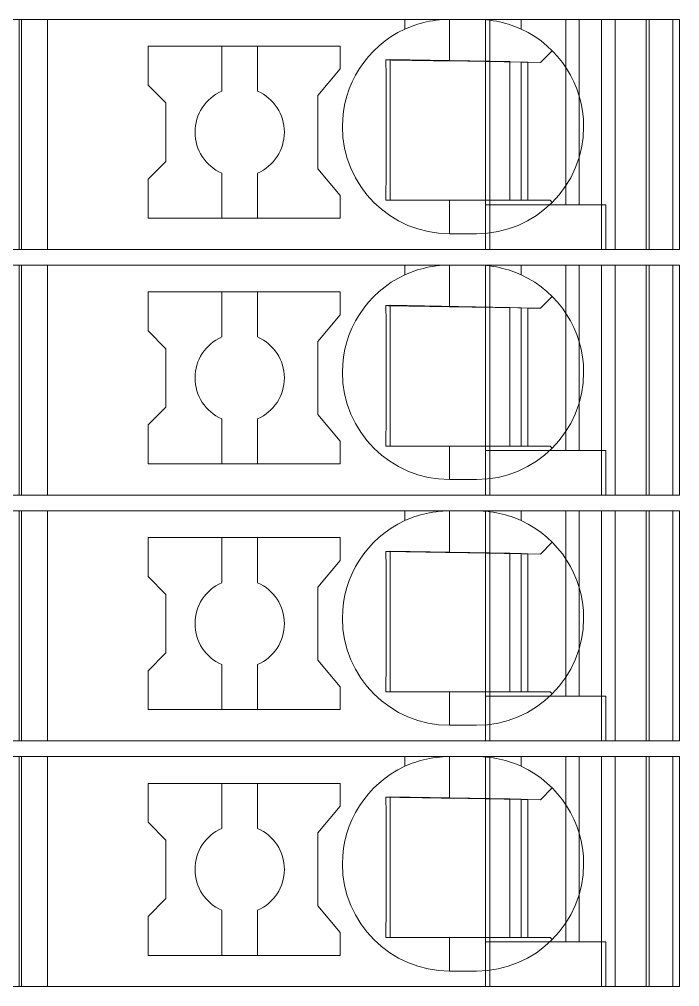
# Model space of a CAD drawing. Header units: millimetres. Extents: x 0 to 1680, y 0 to 1188.
# Drawn here: x 927.37 to 942.15, y 263.35 to 285 of the extents above; entities that cross this region are included whole.
import ezdxf
from ezdxf.enums import TextEntityAlignment as Align

# ---------------------------------------------------------------- set-up
doc = ezdxf.new("R2010")
doc.units = ezdxf.units.MM
for name, color, linetype, lineweight in [('EPLAN309', 5, 'Continuous', 5), ('EPLAN493', 5, 'Continuous', 5), ('MAIN-1', 7, 'Continuous', 5), ('MAIN-2', 7, 'Continuous', 5)]:
    doc.layers.add(name, color=color, linetype=linetype, lineweight=lineweight)
doc.styles.add('Tahoma', font='')
doc.styles.get('Tahoma').set_extended_font_data('Tahoma')

# ---------------------------------------------------------------- blocks, each defined once
blk = doc.blocks.new('EPLSYM_LibrarySPECIAL_Symbol12_Variant0_Placement8_22')
at = {"layer": 'EPLAN309', "lineweight": 13, "ltscale": 16}
blk.add_lwpolyline([(0, -5.15), (68.15, -5.15), (68.15, 0), (0, 0)], close=True, dxfattribs=at)
at = {"layer": 'EPLAN493', "color": 5, "style": 'Tahoma'}
blk.add_attdef('17_20450', text='', height=2.3478, dxfattribs=at).set_placement((0, -21.83478), align=Align.MIDDLE_RIGHT)
blk = doc.blocks.new('EPLSYM_LibrarySPECIAL_Symbol12_Variant0_Placement8_23')
at = {"layer": 'EPLAN309', "lineweight": 13, "ltscale": 16}
blk.add_lwpolyline([(0, -5.15), (68.15, -5.15), (68.15, 0), (0, 0)], close=True, dxfattribs=at)
at = {"layer": 'EPLAN493', "color": 5, "style": 'Tahoma'}
blk.add_attdef('17_20450', text='', height=2.3478, dxfattribs=at).set_placement((0, -21.83478), align=Align.MIDDLE_RIGHT)
blk = doc.blocks.new('EPLSYM_LibrarySPECIAL_Symbol12_Variant0_Placement8_24')
at = {"layer": 'EPLAN309', "lineweight": 13, "ltscale": 16}
blk.add_lwpolyline([(0, -5.15), (68.15, -5.15), (68.15, 0), (0, 0)], close=True, dxfattribs=at)
at = {"layer": 'EPLAN493', "color": 5, "style": 'Tahoma'}
blk.add_attdef('17_20450', text='', height=2.3478, dxfattribs=at).set_placement((0, -21.83478), align=Align.MIDDLE_RIGHT)
blk = doc.blocks.new('EPLSYM_LibrarySPECIAL_Symbol12_Variant0_Placement8_25')
at = {"layer": 'EPLAN309', "lineweight": 13, "ltscale": 16}
blk.add_lwpolyline([(0, -5.15), (68.15, -5.15), (68.15, 0), (0, 0)], close=True, dxfattribs=at)
at = {"layer": 'EPLAN493', "color": 5, "style": 'Tahoma'}
blk.add_attdef('17_20450', text='', height=2.3478, dxfattribs=at).set_placement((0, -21.83478), align=Align.MIDDLE_RIGHT)

msp = doc.modelspace()

# ---------------------------------------------------------------- linework, layer by layer
at = {"layer": 'MAIN-1'}
for p, q in [((928, 285), (927.367, 285)), ((927.367, 279.85), (927.367, 285)), ((928, 285), (936, 285)), ((928, 279.85), (928, 285)), ((936, 285), (937, 285)), ((936, 284.782), (936, 285)), ((936.413, 284.927), (936.347, 284.909)), ((936.481, 284.943), (936.413, 284.927)), ((936.551, 284.958), (936.481, 284.943)), ((936.622, 284.97), (936.551, 284.958)), ((936.696, 284.981), (936.622, 284.97)), ((936.771, 284.989), (936.696, 284.981)), ((936.847, 284.995), (936.771, 284.989)), ((936.923, 284.999), (936.847, 284.995)), ((937, 285), (936.923, 284.999)), ((937, 284.068), (937, 285)), ((937, 285), (937.6, 285)), ((937.6, 285), (937.677, 284.999)), ((938.6, 285), (937.6, 285)), ((937.677, 284.999), (937.753, 284.995)), ((937.753, 284.995), (937.829, 284.989)), ((937.829, 284.989), (937.904, 284.981)), ((937.904, 284.981), (937.978, 284.97)), ((937.978, 284.97), (938.049, 284.958)), ((938.049, 284.958), (938.119, 284.943)), ((938.119, 284.943), (938.187, 284.927)), ((938.187, 284.927), (938.253, 284.909)), ((938.6, 285), (942, 285)), ((938.6, 284.782), (938.6, 285)), ((942, 279.85), (942, 285)), ((936.052, 284.805), (936, 284.782)), ((936.106, 284.827), (936.052, 284.805)), ((936.163, 284.849), (936.106, 284.827)), ((936.222, 284.87), (936.163, 284.849)), ((936.283, 284.89), (936.222, 284.87)), ((936.347, 284.909), (936.283, 284.89)), ((938.253, 284.909), (938.317, 284.89)), ((938.317, 284.89), (938.378, 284.87)), ((938.378, 284.87), (938.437, 284.849)), ((938.437, 284.849), (938.494, 284.827)), ((938.494, 284.827), (938.548, 284.805)), ((938.548, 284.805), (938.6, 284.782)), ((930.25, 284.4), (930.25, 283.529)), ((930.25, 284.4), (934.55, 284.4)), ((931.9, 284.4), (931.9, 283.392)), ((932.7, 283.392), (932.7, 284.4)), ((934.55, 283.889), (934.55, 284.4)), ((939.033, 284.033), (939.297, 284.297)), ((935.574, 284.092), (935.574, 284.022)), ((935.635, 284.091), (935.574, 284.092)), ((935.696, 284.09), (935.635, 284.091)), ((935.671, 284.091), (935.671, 280.95)), ((935.759, 284.089), (935.696, 284.09)), ((935.822, 284.088), (935.759, 284.089)), ((935.887, 284.087), (935.822, 284.088)), ((935.953, 284.086), (935.887, 284.087)), ((936.021, 284.085), (935.953, 284.086)), ((936.09, 284.084), (936.021, 284.085)), ((936.16, 284.082), (936.09, 284.084)), ((936.233, 284.081), (936.16, 284.082)), ((936.307, 284.08), (936.233, 284.081)), ((936.385, 284.079), (936.307, 284.08)), ((936.464, 284.077), (936.385, 284.079)), ((936.547, 284.076), (936.464, 284.077)), ((936.632, 284.075), (936.547, 284.076)), ((936.72, 284.073), (936.632, 284.075)), ((936.812, 284.071), (936.72, 284.073)), ((936.905, 284.07), (936.812, 284.071)), ((937, 284.068), (936.905, 284.07)), ((937, 284.068), (939.033, 284.033)), ((934.05, 283.293), (934.55, 283.889)), ((935.574, 284.022), (935.575, 283.95)), ((935.575, 283.95), (935.576, 283.877)), ((935.576, 283.877), (935.577, 283.803)), ((938.35, 284.045), (938.35, 280.95)), ((938.6, 280.95), (938.6, 284.04)), ((938.75, 284.038), (938.75, 280.95)), ((935.577, 283.803), (935.577, 283.727)), ((935.577, 283.727), (935.578, 283.649)), ((935.578, 283.649), (935.579, 283.57)), ((930.65, 283.129), (930.25, 283.529)), ((935.579, 283.57), (935.58, 283.488)), ((935.58, 283.488), (935.58, 283.404)), ((935.58, 283.404), (935.581, 283.317)), ((934.05, 283.293), (934.05, 281.657)), ((935.581, 283.317), (935.581, 283.226)), ((935.581, 283.226), (935.582, 283.132)), ((930.65, 283.129), (930.65, 281.821)), ((935.582, 283.132), (935.582, 283.034)), ((935.582, 283.034), (935.583, 282.931)), ((935.583, 282.931), (935.583, 282.824)), ((935.583, 282.824), (935.583, 282.713)), ((935.583, 282.713), (935.583, 282.6)), ((935.583, 282.6), (935.583, 282.479)), ((935.583, 282.479), (935.583, 282.361)), ((935.583, 282.361), (935.583, 282.247)), ((935.583, 282.247), (935.582, 282.138)), ((935.582, 282.138), (935.582, 282.034)), ((935.582, 282.034), (935.581, 281.934)), ((935.581, 281.934), (935.581, 281.839)), ((930.65, 281.821), (930.25, 281.421)), ((935.58, 281.748), (935.579, 281.659)), ((935.581, 281.839), (935.58, 281.748)), ((931.9, 281.558), (931.9, 280.55)), ((932.7, 281.558), (932.7, 280.55)), ((934.05, 281.657), (934.55, 281.061)), ((935.578, 281.49), (935.577, 281.408)), ((935.579, 281.659), (935.578, 281.573)), ((935.578, 281.573), (935.578, 281.49)), ((930.25, 281.421), (930.25, 280.55)), ((935.575, 281.25), (935.574, 281.174)), ((935.576, 281.329), (935.575, 281.25)), ((935.577, 281.408), (935.576, 281.329)), ((934.55, 280.55), (934.55, 281.061)), ((935.573, 281.024), (935.572, 280.95)), ((935.574, 281.098), (935.573, 281.024)), ((935.574, 281.174), (935.574, 281.098)), ((935.572, 280.95), (935.633, 280.95)), ((935.633, 280.95), (935.695, 280.95)), ((935.695, 280.95), (935.759, 280.95)), ((935.759, 280.95), (935.823, 280.95)), ((935.823, 280.95), (935.889, 280.95)), ((935.889, 280.95), (935.955, 280.95)), ((935.955, 280.95), (936.024, 280.95)), ((936.024, 280.95), (936.093, 280.95)), ((936.093, 280.95), (936.165, 280.95)), ((936.165, 280.95), (936.239, 280.95)), ((936.239, 280.95), (936.314, 280.95)), ((936.314, 280.95), (936.392, 280.95)), ((936.392, 280.95), (936.472, 280.95)), ((936.472, 280.95), (936.555, 280.95)), ((936.555, 280.95), (936.64, 280.95)), ((936.64, 280.95), (936.727, 280.95)), ((936.727, 280.95), (936.817, 280.95)), ((936.817, 280.95), (936.908, 280.95)), ((936.908, 280.95), (937, 280.95)), ((937, 280.95), (937, 280.2)), ((937, 280.95), (939.25, 280.95)), ((939.297, 280.903), (939.25, 280.95)), ((934.55, 280.55), (930.25, 280.55)), ((937.6, 280.2), (937, 280.2)), ((928, 279.85), (927.367, 279.85)), ((928, 279.85), (942, 279.85)), ((940.5, 279.85), (940.5, 279.85)), ((928, 279.5), (927.367, 279.5)), ((927.367, 274.35), (927.367, 279.5)), ((928, 279.5), (936, 279.5)), ((928, 274.35), (928, 279.5)), ((936, 279.5), (937, 279.5)), ((936, 279.282), (936, 279.5)), ((936.052, 279.305), (936, 279.282)), ((936.106, 279.327), (936.052, 279.305)), ((936.163, 279.349), (936.106, 279.327)), ((936.222, 279.37), (936.163, 279.349)), ((936.283, 279.39), (936.222, 279.37)), ((936.347, 279.409), (936.283, 279.39)), ((936.413, 279.427), (936.347, 279.409)), ((936.481, 279.443), (936.413, 279.427)), ((936.551, 279.458), (936.481, 279.443)), ((936.622, 279.47), (936.551, 279.458)), ((936.696, 279.481), (936.622, 279.47)), ((936.771, 279.489), (936.696, 279.481)), ((936.847, 279.495), (936.771, 279.489)), ((936.923, 279.499), (936.847, 279.495)), ((937, 279.5), (936.923, 279.499)), ((937, 278.568), (937, 279.5)), ((937, 279.5), (937.6, 279.5)), ((937.6, 279.5), (937.677, 279.499)), ((938.6, 279.5), (937.6, 279.5)), ((937.677, 279.499), (937.753, 279.495)), ((937.753, 279.495), (937.829, 279.489)), ((937.829, 279.489), (937.904, 279.481)), ((937.904, 279.481), (937.978, 279.47)), ((937.978, 279.47), (938.049, 279.458)), ((938.049, 279.458), (938.119, 279.443)), ((938.119, 279.443), (938.187, 279.427)), ((938.187, 279.427), (938.253, 279.409)), ((938.253, 279.409), (938.317, 279.39)), ((938.317, 279.39), (938.378, 279.37)), ((938.378, 279.37), (938.437, 279.349)), ((938.437, 279.349), (938.494, 279.327)), ((938.494, 279.327), (938.548, 279.305)), ((938.548, 279.305), (938.6, 279.282)), ((938.6, 279.5), (942, 279.5)), ((938.6, 279.282), (938.6, 279.5)), ((942, 274.35), (942, 279.5)), ((930.25, 278.9), (930.25, 278.029)), ((930.25, 278.9), (934.55, 278.9)), ((931.9, 278.9), (931.9, 277.892)), ((932.7, 277.892), (932.7, 278.9)), ((934.55, 278.389), (934.55, 278.9)), ((939.033, 278.533), (939.297, 278.797)), ((935.574, 278.592), (935.574, 278.522)), ((935.635, 278.591), (935.574, 278.592)), ((935.574, 278.522), (935.575, 278.45)), ((935.575, 278.45), (935.576, 278.377)), ((935.696, 278.59), (935.635, 278.591)), ((935.671, 278.591), (935.671, 275.45)), ((935.759, 278.589), (935.696, 278.59)), ((935.822, 278.588), (935.759, 278.589)), ((935.887, 278.587), (935.822, 278.588)), ((935.953, 278.586), (935.887, 278.587)), ((936.021, 278.585), (935.953, 278.586)), ((936.09, 278.584), (936.021, 278.585)), ((936.16, 278.582), (936.09, 278.584)), ((936.233, 278.581), (936.16, 278.582)), ((936.307, 278.58), (936.233, 278.581)), ((936.385, 278.579), (936.307, 278.58)), ((936.464, 278.577), (936.385, 278.579)), ((936.547, 278.576), (936.464, 278.577)), ((936.632, 278.575), (936.547, 278.576)), ((936.72, 278.573), (936.632, 278.575)), ((936.812, 278.571), (936.72, 278.573)), ((936.905, 278.57), (936.812, 278.571)), ((937, 278.568), (936.905, 278.57)), ((937, 278.568), (939.033, 278.533)), ((938.35, 278.545), (938.35, 275.45)), ((938.6, 275.45), (938.6, 278.54)), ((938.75, 278.538), (938.75, 275.45)), ((934.05, 277.793), (934.55, 278.389)), ((935.576, 278.377), (935.577, 278.303)), ((935.577, 278.303), (935.577, 278.227)), ((935.577, 278.227), (935.578, 278.149)), ((930.65, 277.629), (930.25, 278.029)), ((935.578, 278.149), (935.579, 278.07)), ((935.579, 278.07), (935.58, 277.988)), ((935.58, 277.988), (935.58, 277.904)), ((934.05, 277.793), (934.05, 276.157)), ((935.58, 277.904), (935.581, 277.817)), ((935.581, 277.817), (935.581, 277.726)), ((930.65, 277.629), (930.65, 276.321)), ((935.581, 277.726), (935.582, 277.632)), ((935.582, 277.632), (935.582, 277.534)), ((935.582, 277.534), (935.583, 277.431)), ((935.583, 277.431), (935.583, 277.324)), ((935.583, 277.324), (935.583, 277.213)), ((935.583, 277.213), (935.583, 277.1)), ((935.583, 277.1), (935.583, 276.979)), ((935.583, 276.979), (935.583, 276.861)), ((935.583, 276.747), (935.582, 276.638)), ((935.583, 276.861), (935.583, 276.747)), ((935.582, 276.534), (935.581, 276.434)), ((935.582, 276.638), (935.582, 276.534)), ((930.65, 276.321), (930.25, 275.921)), ((935.581, 276.339), (935.58, 276.248)), ((935.581, 276.434), (935.581, 276.339)), ((931.9, 276.058), (931.9, 275.05)), ((932.7, 276.058), (932.7, 275.05)), ((934.05, 276.157), (934.55, 275.561)), ((935.579, 276.159), (935.578, 276.073)), ((935.578, 276.073), (935.578, 275.99)), ((935.58, 276.248), (935.579, 276.159)), ((930.25, 275.921), (930.25, 275.05)), ((935.576, 275.829), (935.575, 275.75)), ((935.577, 275.908), (935.576, 275.829)), ((935.578, 275.99), (935.577, 275.908)), ((935.575, 275.75), (935.574, 275.674)), ((935.574, 275.674), (935.574, 275.598)), ((934.55, 275.05), (934.55, 275.561)), ((935.573, 275.524), (935.572, 275.45)), ((935.572, 275.45), (935.633, 275.45)), ((935.574, 275.598), (935.573, 275.524)), ((935.633, 275.45), (935.695, 275.45)), ((935.695, 275.45), (935.759, 275.45)), ((935.759, 275.45), (935.823, 275.45)), ((935.823, 275.45), (935.889, 275.45)), ((935.889, 275.45), (935.955, 275.45)), ((935.955, 275.45), (936.024, 275.45)), ((936.024, 275.45), (936.093, 275.45)), ((936.093, 275.45), (936.165, 275.45)), ((936.165, 275.45), (936.239, 275.45)), ((936.239, 275.45), (936.314, 275.45)), ((936.314, 275.45), (936.392, 275.45)), ((936.392, 275.45), (936.472, 275.45)), ((936.472, 275.45), (936.555, 275.45)), ((936.555, 275.45), (936.64, 275.45)), ((936.64, 275.45), (936.727, 275.45)), ((936.727, 275.45), (936.817, 275.45)), ((936.817, 275.45), (936.908, 275.45)), ((936.908, 275.45), (937, 275.45)), ((937, 275.45), (937, 274.7)), ((937, 275.45), (939.25, 275.45)), ((939.297, 275.403), (939.25, 275.45)), ((934.55, 275.05), (930.25, 275.05)), ((937.6, 274.7), (937, 274.7)), ((928, 274.35), (927.367, 274.35)), ((928, 274.35), (942, 274.35)), ((940.5, 274.35), (940.5, 274.35)), ((928, 274), (927.367, 274)), ((927.367, 268.85), (927.367, 274)), ((928, 274), (936, 274)), ((928, 268.85), (928, 274)), ((936, 274), (937, 274)), ((936, 273.782), (936, 274)), ((936.283, 273.89), (936.222, 273.87)), ((936.347, 273.909), (936.283, 273.89)), ((936.413, 273.927), (936.347, 273.909)), ((936.481, 273.943), (936.413, 273.927)), ((936.551, 273.958), (936.481, 273.943)), ((936.622, 273.97), (936.551, 273.958)), ((936.696, 273.981), (936.622, 273.97)), ((936.771, 273.989), (936.696, 273.981)), ((936.847, 273.995), (936.771, 273.989)), ((936.923, 273.999), (936.847, 273.995)), ((937, 274), (936.923, 273.999)), ((937, 273.068), (937, 274)), ((937, 274), (937.6, 274)), ((937.6, 274), (937.677, 273.999)), ((938.6, 274), (937.6, 274)), ((937.677, 273.999), (937.753, 273.995)), ((937.753, 273.995), (937.829, 273.989)), ((937.829, 273.989), (937.904, 273.981)), ((937.904, 273.981), (937.978, 273.97)), ((937.978, 273.97), (938.049, 273.958)), ((938.049, 273.958), (938.119, 273.943)), ((938.119, 273.943), (938.187, 273.927)), ((938.187, 273.927), (938.253, 273.909)), ((938.253, 273.909), (938.317, 273.89)), ((938.317, 273.89), (938.378, 273.87)), ((938.6, 274), (942, 274)), ((938.6, 273.782), (938.6, 274)), ((942, 268.85), (942, 274)), ((936.052, 273.805), (936, 273.782)), ((936.106, 273.827), (936.052, 273.805)), ((936.163, 273.849), (936.106, 273.827)), ((936.222, 273.87), (936.163, 273.849)), ((938.378, 273.87), (938.437, 273.849)), ((938.437, 273.849), (938.494, 273.827)), ((938.494, 273.827), (938.548, 273.805)), ((938.548, 273.805), (938.6, 273.782)), ((930.25, 273.4), (930.25, 272.529)), ((930.25, 273.4), (934.55, 273.4)), ((931.9, 273.4), (931.9, 272.392)), ((932.7, 272.392), (932.7, 273.4)), ((934.55, 272.889), (934.55, 273.4)), ((939.033, 273.033), (939.297, 273.297)), ((935.574, 273.092), (935.574, 273.022)), ((935.635, 273.091), (935.574, 273.092)), ((935.574, 273.022), (935.575, 272.95)), ((935.696, 273.09), (935.635, 273.091)), ((935.671, 273.091), (935.671, 269.95)), ((935.759, 273.089), (935.696, 273.09)), ((935.822, 273.088), (935.759, 273.089)), ((935.887, 273.087), (935.822, 273.088)), ((935.953, 273.086), (935.887, 273.087)), ((936.021, 273.085), (935.953, 273.086)), ((936.09, 273.084), (936.021, 273.085)), ((936.16, 273.082), (936.09, 273.084)), ((936.233, 273.081), (936.16, 273.082)), ((936.307, 273.08), (936.233, 273.081)), ((936.385, 273.079), (936.307, 273.08)), ((936.464, 273.077), (936.385, 273.079)), ((936.547, 273.076), (936.464, 273.077)), ((936.632, 273.075), (936.547, 273.076)), ((936.72, 273.073), (936.632, 273.075)), ((936.812, 273.071), (936.72, 273.073)), ((936.905, 273.07), (936.812, 273.071)), ((937, 273.068), (936.905, 273.07)), ((937, 273.068), (939.033, 273.033)), ((938.35, 273.045), (938.35, 269.95)), ((938.6, 269.95), (938.6, 273.04)), ((938.75, 273.038), (938.75, 269.95)), ((934.05, 272.293), (934.55, 272.889)), ((935.575, 272.95), (935.576, 272.877)), ((935.576, 272.877), (935.577, 272.803)), ((935.577, 272.803), (935.577, 272.727)), ((935.577, 272.727), (935.578, 272.649)), ((935.578, 272.649), (935.579, 272.57)), ((930.65, 272.129), (930.25, 272.529)), ((935.579, 272.57), (935.58, 272.488)), ((935.58, 272.488), (935.58, 272.404)), ((935.58, 272.404), (935.581, 272.317)), ((934.05, 272.293), (934.05, 270.657)), ((935.581, 272.317), (935.581, 272.226)), ((935.581, 272.226), (935.582, 272.132)), ((930.65, 272.129), (930.65, 270.821)), ((935.582, 272.132), (935.582, 272.034)), ((935.582, 272.034), (935.583, 271.931)), ((935.583, 271.931), (935.583, 271.824)), ((935.583, 271.824), (935.583, 271.713)), ((935.583, 271.713), (935.583, 271.6)), ((935.583, 271.6), (935.583, 271.479)), ((935.583, 271.479), (935.583, 271.361)), ((935.583, 271.361), (935.583, 271.247)), ((935.583, 271.247), (935.582, 271.138)), ((935.582, 271.138), (935.582, 271.034)), ((935.582, 271.034), (935.581, 270.934)), ((935.581, 270.934), (935.581, 270.839)), ((930.65, 270.821), (930.25, 270.421)), ((934.05, 270.657), (934.55, 270.061)), ((935.579, 270.659), (935.578, 270.573)), ((935.58, 270.748), (935.579, 270.659)), ((935.581, 270.839), (935.58, 270.748)), ((930.25, 270.421), (930.25, 269.55)), ((931.9, 270.558), (931.9, 269.55)), ((932.7, 270.558), (932.7, 269.55)), ((935.578, 270.49), (935.577, 270.408)), ((935.578, 270.573), (935.578, 270.49)), ((935.575, 270.25), (935.574, 270.174)), ((935.576, 270.329), (935.575, 270.25)), ((935.577, 270.408), (935.576, 270.329)), ((934.55, 269.55), (934.55, 270.061)), ((935.573, 270.024), (935.572, 269.95)), ((935.574, 270.098), (935.573, 270.024)), ((935.574, 270.174), (935.574, 270.098)), ((935.572, 269.95), (935.633, 269.95)), ((935.633, 269.95), (935.695, 269.95)), ((935.695, 269.95), (935.759, 269.95)), ((935.759, 269.95), (935.823, 269.95)), ((935.823, 269.95), (935.889, 269.95)), ((935.889, 269.95), (935.955, 269.95)), ((935.955, 269.95), (936.024, 269.95)), ((936.024, 269.95), (936.093, 269.95)), ((936.093, 269.95), (936.165, 269.95)), ((936.165, 269.95), (936.239, 269.95)), ((936.239, 269.95), (936.314, 269.95)), ((936.314, 269.95), (936.392, 269.95)), ((936.392, 269.95), (936.472, 269.95)), ((936.472, 269.95), (936.555, 269.95)), ((936.555, 269.95), (936.64, 269.95)), ((936.64, 269.95), (936.727, 269.95)), ((936.727, 269.95), (936.817, 269.95)), ((936.817, 269.95), (936.908, 269.95)), ((936.908, 269.95), (937, 269.95)), ((937, 269.95), (937, 269.2)), ((937, 269.95), (939.25, 269.95)), ((939.297, 269.903), (939.25, 269.95)), ((934.55, 269.55), (930.25, 269.55)), ((937.6, 269.2), (937, 269.2)), ((928, 268.85), (927.367, 268.85)), ((928, 268.85), (942, 268.85)), ((940.5, 268.85), (940.5, 268.85)), ((928, 268.5), (927.367, 268.5)), ((927.367, 263.35), (927.367, 268.5)), ((928, 268.5), (936, 268.5)), ((928, 263.35), (928, 268.5)), ((936, 268.5), (937, 268.5)), ((936, 268.282), (936, 268.5)), ((936.622, 268.47), (936.551, 268.458)), ((936.696, 268.481), (936.622, 268.47)), ((936.771, 268.489), (936.696, 268.481)), ((936.847, 268.495), (936.771, 268.489)), ((936.923, 268.499), (936.847, 268.495)), ((937, 268.5), (936.923, 268.499)), ((937, 267.568), (937, 268.5)), ((937, 268.5), (937.6, 268.5)), ((937.6, 268.5), (937.677, 268.499)), ((938.6, 268.5), (937.6, 268.5)), ((937.677, 268.499), (937.753, 268.495)), ((937.753, 268.495), (937.829, 268.489)), ((937.829, 268.489), (937.904, 268.481)), ((937.904, 268.481), (937.978, 268.47)), ((937.978, 268.47), (938.049, 268.458)), ((938.6, 268.5), (942, 268.5)), ((938.6, 268.282), (938.6, 268.5)), ((942, 263.35), (942, 268.5)), ((936.052, 268.305), (936, 268.282)), ((936.106, 268.327), (936.052, 268.305)), ((936.163, 268.349), (936.106, 268.327)), ((936.222, 268.37), (936.163, 268.349)), ((936.283, 268.39), (936.222, 268.37)), ((936.347, 268.409), (936.283, 268.39)), ((936.413, 268.427), (936.347, 268.409)), ((936.481, 268.443), (936.413, 268.427)), ((936.551, 268.458), (936.481, 268.443)), ((938.049, 268.458), (938.119, 268.443)), ((938.119, 268.443), (938.187, 268.427)), ((938.187, 268.427), (938.253, 268.409)), ((938.253, 268.409), (938.317, 268.39)), ((938.317, 268.39), (938.378, 268.37)), ((938.378, 268.37), (938.437, 268.349)), ((938.437, 268.349), (938.494, 268.327)), ((938.494, 268.327), (938.548, 268.305)), ((938.548, 268.305), (938.6, 268.282)), ((930.25, 267.9), (930.25, 267.029)), ((930.25, 267.9), (934.55, 267.9)), ((931.9, 267.9), (931.9, 266.892)), ((932.7, 266.892), (932.7, 267.9)), ((934.55, 267.389), (934.55, 267.9)), ((939.033, 267.533), (939.297, 267.797)), ((934.05, 266.793), (934.55, 267.389)), ((935.574, 267.592), (935.574, 267.522)), ((935.635, 267.591), (935.574, 267.592)), ((935.574, 267.522), (935.575, 267.45)), ((935.575, 267.45), (935.576, 267.377)), ((935.696, 267.59), (935.635, 267.591)), ((935.671, 267.591), (935.671, 264.45)), ((935.759, 267.589), (935.696, 267.59)), ((935.822, 267.588), (935.759, 267.589)), ((935.887, 267.587), (935.822, 267.588)), ((935.953, 267.586), (935.887, 267.587)), ((936.021, 267.585), (935.953, 267.586)), ((936.09, 267.584), (936.021, 267.585)), ((936.16, 267.582), (936.09, 267.584)), ((936.233, 267.581), (936.16, 267.582)), ((936.307, 267.58), (936.233, 267.581)), ((936.385, 267.579), (936.307, 267.58)), ((936.464, 267.577), (936.385, 267.579)), ((936.547, 267.576), (936.464, 267.577)), ((936.632, 267.575), (936.547, 267.576)), ((936.72, 267.573), (936.632, 267.575)), ((936.812, 267.571), (936.72, 267.573)), ((936.905, 267.57), (936.812, 267.571)), ((937, 267.568), (936.905, 267.57)), ((937, 267.568), (939.033, 267.533)), ((938.35, 267.545), (938.35, 264.45)), ((938.6, 264.45), (938.6, 267.54)), ((938.75, 267.538), (938.75, 264.45)), ((935.576, 267.377), (935.577, 267.303)), ((935.577, 267.303), (935.577, 267.227)), ((935.577, 267.227), (935.578, 267.149)), ((930.65, 266.629), (930.25, 267.029)), ((935.578, 267.149), (935.579, 267.07)), ((935.579, 267.07), (935.58, 266.988)), ((935.58, 266.988), (935.58, 266.904)), ((934.05, 266.793), (934.05, 265.157)), ((935.58, 266.904), (935.581, 266.817)), ((935.581, 266.817), (935.581, 266.726)), ((930.65, 266.629), (930.65, 265.321)), ((935.581, 266.726), (935.582, 266.632)), ((935.582, 266.632), (935.582, 266.534)), ((935.582, 266.534), (935.583, 266.431)), ((935.583, 266.431), (935.583, 266.324)), ((935.583, 266.324), (935.583, 266.213)), ((935.583, 266.213), (935.583, 266.1)), ((935.583, 266.1), (935.583, 265.979)), ((935.583, 265.979), (935.583, 265.861)), ((935.583, 265.747), (935.582, 265.638)), ((935.583, 265.861), (935.583, 265.747)), ((935.582, 265.534), (935.581, 265.434)), ((935.581, 265.434), (935.581, 265.339)), ((935.582, 265.638), (935.582, 265.534)), ((930.65, 265.321), (930.25, 264.921)), ((935.58, 265.248), (935.579, 265.159)), ((935.581, 265.339), (935.58, 265.248)), ((931.9, 265.058), (931.9, 264.05)), ((932.7, 265.058), (932.7, 264.05)), ((934.05, 265.157), (934.55, 264.561)), ((935.579, 265.159), (935.578, 265.073)), ((935.578, 265.073), (935.578, 264.99)), ((930.25, 264.921), (930.25, 264.05)), ((935.576, 264.829), (935.575, 264.75)), ((935.577, 264.908), (935.576, 264.829)), ((935.578, 264.99), (935.577, 264.908)), ((935.574, 264.598), (935.573, 264.524)), ((935.575, 264.75), (935.574, 264.674)), ((935.574, 264.674), (935.574, 264.598)), ((934.55, 264.05), (934.55, 264.561)), ((935.573, 264.524), (935.572, 264.45)), ((935.572, 264.45), (935.633, 264.45)), ((935.633, 264.45), (935.695, 264.45)), ((935.695, 264.45), (935.759, 264.45)), ((935.759, 264.45), (935.823, 264.45)), ((935.823, 264.45), (935.889, 264.45)), ((935.889, 264.45), (935.955, 264.45)), ((935.955, 264.45), (936.024, 264.45)), ((936.024, 264.45), (936.093, 264.45)), ((936.093, 264.45), (936.165, 264.45)), ((936.165, 264.45), (936.239, 264.45)), ((936.239, 264.45), (936.314, 264.45)), ((936.314, 264.45), (936.392, 264.45)), ((936.392, 264.45), (936.472, 264.45)), ((936.472, 264.45), (936.555, 264.45)), ((936.555, 264.45), (936.64, 264.45)), ((936.64, 264.45), (936.727, 264.45)), ((936.727, 264.45), (936.817, 264.45)), ((936.817, 264.45), (936.908, 264.45)), ((936.908, 264.45), (937, 264.45)), ((937, 264.45), (937, 263.7)), ((937, 264.45), (939.25, 264.45)), ((939.297, 264.403), (939.25, 264.45)), ((934.55, 264.05), (930.25, 264.05)), ((937.6, 263.7), (937, 263.7)), ((928, 263.35), (927.367, 263.35)), ((928, 263.35), (942, 263.35)), ((940.5, 263.35), (940.5, 263.35))]:
    msp.add_line(p, q, dxfattribs=at)
for centre, radius, start, end in [((937, 282.6), 2.4, 114.6244, 180), ((937.6, 282.6), 2.4, 0, 65.3756), ((932.3, 282.475), 1, 113.5782, 180), ((932.3, 282.475), 1, 0, 66.4218), ((937, 282.6), 2.4, 180, 270), ((937.6, 282.6), 2.4, 270, 0), ((932.3, 282.475), 1, 180, 246.4218), ((932.3, 282.475), 1, 293.5782, 0), ((937, 277.1), 2.4, 114.6244, 180), ((937.6, 277.1), 2.4, 0, 65.3756), ((932.3, 276.975), 1, 113.5782, 180), ((932.3, 276.975), 1, 0, 66.4218), ((932.3, 276.975), 1, 180, 246.4218), ((932.3, 276.975), 1, 293.5782, 0), ((937, 277.1), 2.4, 180, 270), ((937.6, 277.1), 2.4, 270, 0), ((937, 271.6), 2.4, 114.6244, 180), ((937.6, 271.6), 2.4, 0, 65.3756), ((932.3, 271.475), 1, 113.5782, 180), ((932.3, 271.475), 1, 0, 66.4218), ((937, 271.6), 2.4, 180, 270), ((937.6, 271.6), 2.4, 270, 0), ((932.3, 271.475), 1, 180, 246.4218), ((932.3, 271.475), 1, 293.5782, 0), ((937, 266.1), 2.4, 114.6244, 180), ((937.6, 266.1), 2.4, 0, 65.3756), ((932.3, 265.975), 1, 113.5782, 180), ((932.3, 265.975), 1, 0, 66.4218), ((937, 266.1), 2.4, 180, 270), ((937.6, 266.1), 2.4, 270, 0), ((932.3, 265.975), 1, 180, 246.4218), ((932.3, 265.975), 1, 293.5782, 0)]:
    msp.add_arc(centre, radius, start, end, dxfattribs=at)
at = {"layer": 'MAIN-2'}
for p, q in [((927.414, 285), (927.414, 279.85)), ((937.8, 285), (937.8, 279.85)), ((937.898, 285), (937.898, 279.85)), ((939.6, 285), (939.6, 280.85)), ((939.9, 280.85), (939.9, 285)), ((940.4, 285), (940.4, 279.85)), ((940.709, 279.85), (940.709, 285)), ((941.4, 279.85), (941.4, 285)), ((941.47, 285), (941.47, 279.85)), ((935.671, 284.1), (935.574, 284.092)), ((935.671, 284.1), (935.671, 284.091)), ((938.35, 284.053), (935.671, 284.1)), ((938.35, 284.048), (938.35, 284.053)), ((938.6, 284.043), (938.35, 284.048)), ((938.35, 284.048), (938.35, 284.045)), ((938.6, 284.043), (938.6, 284.042)), ((938.75, 284.039), (938.6, 284.042)), ((938.6, 284.04), (938.6, 284.042)), ((938.75, 284.038), (938.75, 284.039)), ((938.75, 284.038), (939.033, 284.033)), ((938.75, 284.038), (938.75, 284.038)), ((937.8, 280.85), (940.5, 280.85)), ((938.35, 280.95), (938.35, 280.95)), ((938.6, 280.95), (938.6, 280.95)), ((939.297, 280.903), (939.297, 280.903)), ((940.5, 279.85), (940.5, 280.85)), ((927.414, 279.5), (927.414, 274.35)), ((937.8, 279.5), (937.8, 274.35)), ((937.898, 279.5), (937.898, 274.35)), ((939.6, 279.5), (939.6, 275.35)), ((939.9, 275.35), (939.9, 279.5)), ((940.4, 279.5), (940.4, 274.35)), ((940.709, 274.35), (940.709, 279.5)), ((941.4, 274.35), (941.4, 279.5)), ((941.47, 279.5), (941.47, 274.35)), ((935.671, 278.6), (935.574, 278.592)), ((935.671, 278.6), (935.671, 278.591)), ((938.35, 278.553), (935.671, 278.6)), ((938.35, 278.548), (938.35, 278.553)), ((938.6, 278.543), (938.35, 278.548)), ((938.35, 278.548), (938.35, 278.545)), ((938.6, 278.543), (938.6, 278.542)), ((938.75, 278.539), (938.6, 278.542)), ((938.6, 278.54), (938.6, 278.542)), ((938.75, 278.538), (938.75, 278.539)), ((938.75, 278.538), (939.033, 278.533)), ((938.75, 278.538), (938.75, 278.538)), ((938.35, 275.45), (938.35, 275.45)), ((938.6, 275.45), (938.6, 275.45)), ((939.297, 275.403), (939.297, 275.403)), ((937.8, 275.35), (940.5, 275.35)), ((940.5, 274.35), (940.5, 275.35)), ((927.414, 274), (927.414, 268.85)), ((937.8, 274), (937.8, 268.85)), ((937.898, 274), (937.898, 268.85)), ((939.6, 274), (939.6, 269.85)), ((939.9, 269.85), (939.9, 274)), ((940.4, 274), (940.4, 268.85)), ((940.709, 268.85), (940.709, 274)), ((941.4, 268.85), (941.4, 274)), ((941.47, 274), (941.47, 268.85)), ((935.671, 273.1), (935.574, 273.092)), ((935.671, 273.1), (935.671, 273.091)), ((938.35, 273.053), (935.671, 273.1)), ((938.35, 273.048), (938.35, 273.053)), ((938.6, 273.043), (938.35, 273.048)), ((938.35, 273.048), (938.35, 273.045)), ((938.6, 273.043), (938.6, 273.042)), ((938.75, 273.039), (938.6, 273.042)), ((938.6, 273.04), (938.6, 273.042)), ((938.75, 273.038), (938.75, 273.039)), ((938.75, 273.038), (939.033, 273.033)), ((938.75, 273.038), (938.75, 273.038)), ((937.8, 269.85), (940.5, 269.85)), ((938.35, 269.95), (938.35, 269.95)), ((938.6, 269.95), (938.6, 269.95)), ((939.297, 269.903), (939.297, 269.903)), ((940.5, 268.85), (940.5, 269.85)), ((927.414, 268.5), (927.414, 263.35)), ((937.8, 268.5), (937.8, 263.35)), ((937.898, 268.5), (937.898, 263.35)), ((939.6, 268.5), (939.6, 264.35)), ((939.9, 264.35), (939.9, 268.5)), ((940.4, 268.5), (940.4, 263.35)), ((940.709, 263.35), (940.709, 268.5)), ((941.4, 263.35), (941.4, 268.5)), ((941.47, 268.5), (941.47, 263.35)), ((935.671, 267.6), (935.574, 267.592)), ((935.671, 267.6), (935.671, 267.591)), ((938.35, 267.553), (935.671, 267.6)), ((938.35, 267.548), (938.35, 267.553)), ((938.6, 267.543), (938.35, 267.548)), ((938.35, 267.548), (938.35, 267.545)), ((938.6, 267.543), (938.6, 267.542)), ((938.75, 267.539), (938.6, 267.542)), ((938.6, 267.54), (938.6, 267.542)), ((938.75, 267.538), (938.75, 267.539)), ((938.75, 267.538), (939.033, 267.533)), ((938.75, 267.538), (938.75, 267.538)), ((937.8, 264.35), (940.5, 264.35)), ((938.35, 264.45), (938.35, 264.45)), ((938.6, 264.45), (938.6, 264.45)), ((939.297, 264.403), (939.297, 264.403)), ((940.5, 263.35), (940.5, 264.35))]:
    msp.add_line(p, q, dxfattribs=at)

# ---------------------------------------------------------------- block references
for name, p in [('EPLSYM_LibrarySPECIAL_Symbol12_Variant0_Placement8_22', (874, 285)), ('EPLSYM_LibrarySPECIAL_Symbol12_Variant0_Placement8_23', (874, 279.5)), ('EPLSYM_LibrarySPECIAL_Symbol12_Variant0_Placement8_24', (874, 274)), ('EPLSYM_LibrarySPECIAL_Symbol12_Variant0_Placement8_25', (874, 268.5))]:
    msp.add_blockref(name, p)

doc.saveas('drawing.dxf')
